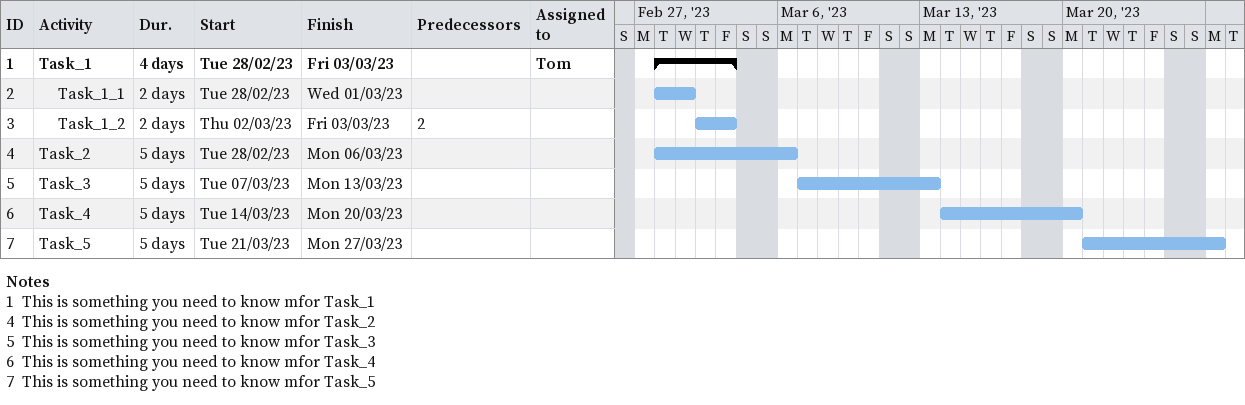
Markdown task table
| ID | Level | Task | Duration | Start | Finish | Predecessors | Resources |
|---|---|---|---|---|---|---|---|
| 1 | 1 | **Task_1** | 4d | 2023-02-28 | 2023-03-03 |  | Tom |
| 2 | 2 | Task_1_1 | 2d | 2023-02-28 | 2023-03-01 |  |  |
| 3 | 2 | Task_1_2 | 2d | 2023-03-02 | 2023-03-03 | 2 |  |
| 4 | 1 | Task_2 | 5d | 2023-02-28 | 2023-03-06 |  |  |
| 5 | 1 | Task_3 | 5d | 2023-03-07 | 2023-03-13 |  |  |
| 6 | 1 | Task_4 | 5d | 2023-03-14 | 2023-03-20 |  |  |
| 7 | 1 | Task_5 | 5d | 2023-03-21 | 2023-03-27 |  |  |

Notes
- 1: This is something you need to know mfor Task_1
- 4: This is something you need to know mfor Task_2
- 5: This is something you need to know mfor Task_3
- 6: This is something you need to know mfor Task_4
- 7: This is something you need to know mfor Task_5
